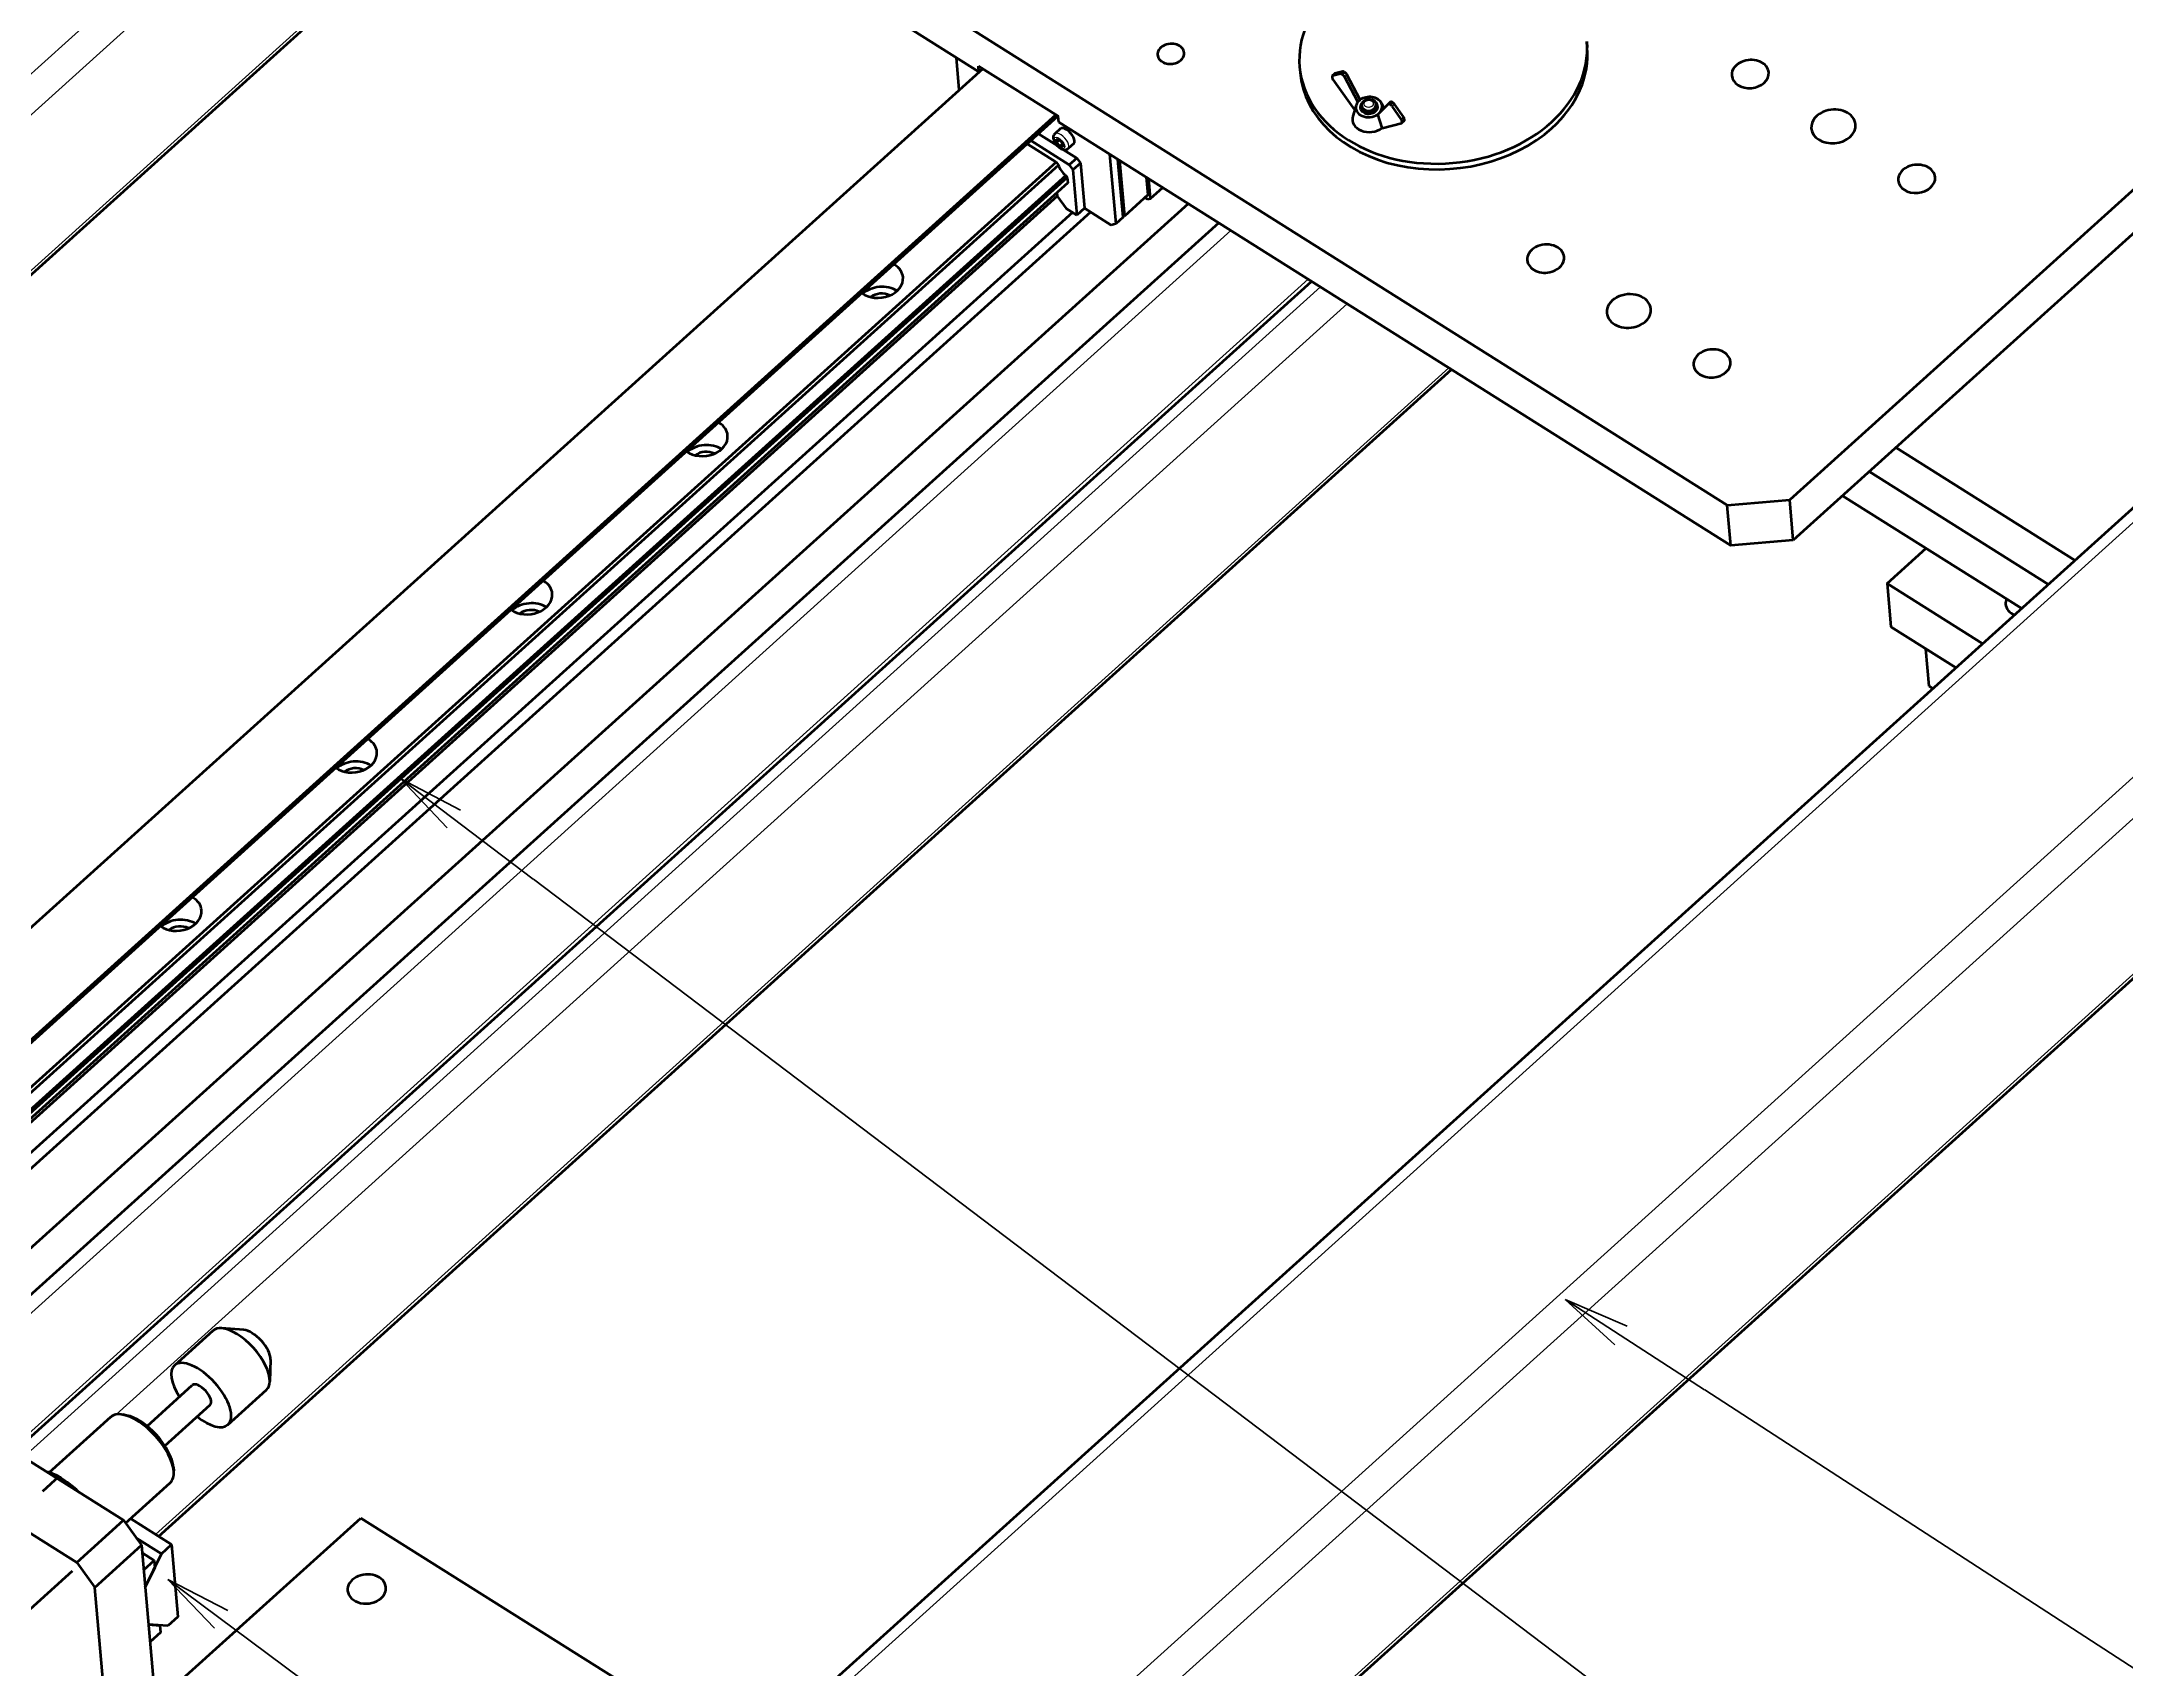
# Model space of a CAD drawing. Header units: millimetres. Extents: x -10155 to 20189, y -25550 to -22580.
# Drawn here: x -7067.6 to -6598.5, y -24932.5 to -24566.4 of the extents above; entities that cross this region are included whole.
import ezdxf

# ---------------------------------------------------------------- set-up
doc = ezdxf.new("R2010")
doc.units = ezdxf.units.MM
doc.layers.add('word_dim', color=253, linetype='Continuous')
doc.styles.get("Standard").update_dxf_attribs({"font": 'romans.shx', "bigfont": 'bigfont.shx'})
doc.dimstyles.new('RS-1-5', dxfattribs={"dimscale": 5, "dimtxt": 3.5, "dimasz": 3, "dimexe": 1, "dimexo": 0, "dimgap": 1, "dimtad": 3, "dimdsep": 46, "dimtxsty": 'Standard', "dimblk1": 'OPEN', "dimblk2": 'OPEN', "dimsah": 1, "dimcen": 0, "dimclrd": 256, "dimclre": 256, "dimclrt": 3, "dimadec": 0, "dimazin": 0, "dimtfac": 1, "dimtmove": 0, "dimatfit": 3, "dimldrblk": 'OPEN', "dimfxl": 0, "dimtolj": 1, "dimtzin": 0, "dimarcsym": 0})

# ---------------------------------------------------------------- blocks, each defined once
blk = doc.blocks.new('aa1')
for p, q in [((0, 0), (-1, 0)), ((-0.4, 0.067), (0, 0)), ((-0.4, -0.067), (0, 0))]:
    blk.add_line(p, q)
blk = doc.blocks.new('aa2')
blk.add_circle((0, 0), 1)
blk = doc.blocks.new('*D759')
at = {"layer": 'DEFPOINTS', "color": 0, "linetype": 'Continuous', "ltscale": 2}
for p in [(-6724.14, -24850), (-6372.76, -25078.01), (-6372.76, -25078.01)]:
    blk.add_point(p, dxfattribs=at)
at = {"layer": 'word_dim', "linetype": 'Continuous', "lineweight": -2, "ltscale": 2}
blk.add_line((-6692.68, -24870.42), (-6404.21, -25057.6), dxfattribs=at)
at = {"layer": 'word_dim', "linetype": 'Continuous', "lineweight": -2, "ltscale": 2, "xscale": 37.5, "yscale": 37.5, "zscale": 37.5}
for name, p, rotation in [('aa1', (-6724.14, -24850), 147.0214120231412), ('aa2', (-6372.76, -25078.01), 327.0214120231411)]:
    blk.add_blockref(name, p, dxfattribs=dict(at, rotation=rotation))
at = {"layer": 'word_dim', "color": 3, "linetype": 'Continuous', "ltscale": 2, "insert": (-6548.45, -24964.01), "char_height": 0.000005, "attachment_point": 5, "rotation": 327.0214}
blk.add_mtext('\\A1;418.88', dxfattribs=at)
blk = doc.blocks.new('_Open')
at = {"color": 0, "lineweight": -2}
for p, q in [((-1, 0.167), (0, 0)), ((-1, -0.167), (0, 0)), ((0, 0), (-1, 0))]:
    blk.add_line(p, q, dxfattribs=at)
blk = doc.blocks.new('*D761')
at = {"layer": 'DEFPOINTS', "color": 0, "linetype": 'Continuous', "ltscale": 2}
for p in [(-6601.42, -24550.72), (-6164.72, -24747.47), (-6164.72, -24747.47)]:
    blk.add_point(p, dxfattribs=at)
at = {"layer": 'word_dim', "linetype": 'Continuous', "lineweight": -2, "ltscale": 2}
blk.add_line((-6567.23, -24566.12), (-6198.91, -24732.07), dxfattribs=at)
at = {"layer": 'word_dim', "linetype": 'Continuous', "lineweight": -2, "ltscale": 2, "xscale": 37.5, "yscale": 37.5, "zscale": 37.5}
for name, p, rotation in [('aa1', (-6601.42, -24550.72), 155.746144533906), ('aa2', (-6164.72, -24747.47), 335.746144533906)]:
    blk.add_blockref(name, p, dxfattribs=dict(at, rotation=rotation))
at = {"layer": 'word_dim', "color": 3, "linetype": 'Continuous', "ltscale": 2, "insert": (-6383.07, -24649.09), "char_height": 0.000005, "attachment_point": 5, "rotation": 335.7461}
blk.add_mtext('\\A1;478.98', dxfattribs=at)
blk = doc.blocks.new('A$C43226BF8')
at = {"color": 7, "lineweight": 13}
for p, q in [((361.03, -803.04), (721.44, -477.83)), ((454.3, -674.52), (623.53, -521.81)), ((455.05, -683.1), (632.08, -523.35)), ((1192.13, -604.22), (641.95, -1100.68)), ((460.65, -948.25), (808.96, -633.96)), ((1194.99, -636.74), (644.81, -1133.2)), ((533.97, -908.77), (826.37, -644.93)), ((536.72, -910.5), (829.12, -646.66)), ((1071.52, -646.32), (704.34, -977.65)), ((557.64, -900.89), (835.16, -650.47)), ((566.54, -927.96), (858.06, -664.9)), ((1109.02, -669.95), (726.85, -1014.81))]:
    blk.add_line(p, q, dxfattribs=at)
at = {"color": 7, "lineweight": 35}
for p, q in [((361.11, -803.96), (722.08, -478.23)), ((1131.76, -526.87), (935.73, -703.75)), ((1111.19, -535.6), (934.93, -694.64)), ((680.83, -544.61), (920.84, -695.86)), ((681.63, -553.72), (752.13, -598.15)), ((753, -597.46), (427.63, -891.06)), ((752.02, -596.85), (770.02, -608.19)), ((769.5, -607.86), (444.13, -901.46)), ((444.19, -902.11), (769.96, -608.15)), ((770.13, -609.49), (921.64, -704.97)), ((769.56, -618.52), (444.35, -911.98)), ((770.06, -619.23), (444.44, -913.06)), ((771.71, -621.52), (444.8, -916.51)), ((772.05, -621.99), (445.14, -916.99)), ((772.16, -623.19), (445.25, -918.18)), ((769.8, -626.17), (444.99, -919.27)), ((799.34, -627.89), (457.47, -936.38)), ((773.27, -629.89), (445.87, -925.32)), ((777.32, -629.81), (446.17, -928.64)), ((806.21, -632.22), (458.33, -946.13)), ((1194.11, -638.53), (644.89, -1134.12)), ((534.75, -909.26), (827.14, -645.41)), ((1069.42, -644.99), (702.84, -975.78)), ((567.18, -928.37), (858.71, -665.31)), ((999.24, -708.32), (958.87, -682.87)), ((952.85, -688.3), (993.23, -713.74)), ((993.23, -713.74), (952.85, -688.3)), ((946.84, -693.73), (987.21, -719.17)), ((978.43, -727.1), (956.87, -713.51)), ((559.33, -924.75), (529.33, -905.84)), ((548.79, -934.26), (518.78, -915.35)), ((566.5, -965.99), (612.78, -924.23)), ((612.78, -924.23), (670.1, -960.35)), ((563.36, -930.36), (567.83, -981.1)), ((526.62, -955.28), (547.8, -936.16)), ((556.37, -980.2), (552.82, -939.88))]:
    blk.add_line(p, q, dxfattribs=at)
at = {"color": 7, "lineweight": 35, "ltscale": 0.182199}
blk.add_line((747.72, -602.22), (747.08, -594.96), dxfattribs=at)
at = {"color": 7, "lineweight": 35, "ltscale": 0.032645}
blk.add_line((889.17, -591.35), (889.29, -592.65), dxfattribs=at)
at = {"color": 7, "lineweight": 35, "ltscale": 0.032648}
for p, q in [((752.13, -598.15), (752.02, -596.85)), ((824.42, -597.04), (824.54, -598.34)), ((770.13, -609.49), (770.02, -608.19))]:
    blk.add_line(p, q, dxfattribs=at)
at = {"color": 7, "lineweight": 35, "ltscale": 0.027001}
blk.add_line((752.93, -597.42), (752.13, -598.15), dxfattribs=at)
at = {"color": 7, "lineweight": 35, "ltscale": 0.001857}
blk.add_line((752.93, -597.43), (752.99, -597.47), dxfattribs=at)
at = {"color": 7, "lineweight": 35, "ltscale": 0.010018}
for p, q in [((831.74, -599.21), (831.77, -599.61)), ((848.05, -609.06), (848.02, -608.66))]:
    blk.add_line(p, q, dxfattribs=at)
at = {"color": 7, "lineweight": 35, "ltscale": 0.017751}
for p, q in [((832.31, -598.59), (831.78, -599.06)), ((837.55, -604.92), (838.08, -604.44)), ((844.89, -604.95), (844.37, -605.43)), ((848.01, -609.2), (847.48, -609.67))]:
    blk.add_line(p, q, dxfattribs=at)
at = {"color": 7, "lineweight": 13, "ltscale": 0.017749}
for p, q in [((831.83, -599.04), (832.36, -598.56)), ((833.63, -598.58), (834.15, -598.1)), ((833.91, -598.66), (834.44, -598.18)), ((834.12, -598.79), (834.65, -598.32)), ((845.26, -605.91), (845.79, -605.43)), ((847.35, -608.82), (847.88, -608.34)), ((847.52, -609.53), (848.05, -609.06))]:
    blk.add_line(p, q, dxfattribs=at)
at = {"color": 7, "lineweight": 35, "ltscale": 0.046339}
for p, q in [((833.63, -598.58), (831.83, -599.04)), ((834.15, -598.1), (832.36, -598.56))]:
    blk.add_line(p, q, dxfattribs=at)
at = {"color": 7, "lineweight": 35, "ltscale": 0.210662}
blk.add_line((831.91, -599.92), (836.83, -606.76), dxfattribs=at)
at = {"color": 7, "lineweight": 35, "ltscale": 0.006331}
for p, q in [((834.12, -598.79), (833.91, -598.66)), ((834.65, -598.32), (834.44, -598.18)), ((845.49, -605.15), (845.27, -605.01)), ((844.96, -605.62), (844.74, -605.49))]:
    blk.add_line(p, q, dxfattribs=at)
at = {"color": 7, "lineweight": 13, "ltscale": 0.017753}
blk.add_line((834.54, -599.25), (835.07, -598.77), dxfattribs=at)
at = {"color": 7, "lineweight": 35, "ltscale": 0.160529}
blk.add_line((837.55, -604.92), (834.54, -599.25), dxfattribs=at)
at = {"color": 7, "lineweight": 35, "ltscale": 0.160528}
blk.add_line((838.08, -604.44), (835.07, -598.77), dxfattribs=at)
at = {"color": 7, "lineweight": 35, "ltscale": 0.000593596}
for p, q in [((837.57, -604.93), (837.55, -604.92)), ((838.1, -604.45), (838.08, -604.44))]:
    blk.add_line(p, q, dxfattribs=at)
at = {"color": 7, "lineweight": 35, "ltscale": 0.008662}
blk.add_line((841.61, -605.02), (841.82, -605.3), dxfattribs=at)
at = {"color": 7, "lineweight": 13, "ltscale": 0.017751}
for p, q in [((844.74, -605.49), (845.27, -605.01)), ((844.96, -605.62), (845.49, -605.15)), ((847.49, -609.13), (848.02, -608.66))]:
    blk.add_line(p, q, dxfattribs=at)
at = {"color": 7, "lineweight": 35, "ltscale": 0.002135}
blk.add_line((769.95, -608.16), (770.02, -608.2), dxfattribs=at)
at = {"color": 7, "lineweight": 35, "ltscale": 0.064414}
blk.add_line((837.15, -605.69), (836.41, -608.16), dxfattribs=at)
at = {"color": 7, "lineweight": 35, "ltscale": 0.008664}
blk.add_line((838.36, -605.31), (838.2, -605.62), dxfattribs=at)
at = {"color": 7, "lineweight": 35, "ltscale": 0.000595218}
blk.add_line((842.05, -607.75), (842.03, -607.74), dxfattribs=at)
at = {"color": 7, "lineweight": 35, "ltscale": 0.080779}
blk.add_line((843.02, -610.82), (842.03, -607.74), dxfattribs=at)
at = {"color": 7, "lineweight": 35, "ltscale": 0.081796}
blk.add_line((844.36, -605.44), (842.05, -607.75), dxfattribs=at)
at = {"color": 7, "lineweight": 35, "ltscale": 0.032405}
blk.add_line((842.87, -605.19), (843.45, -606.35), dxfattribs=at)
at = {"color": 7, "lineweight": 35, "ltscale": 0.113479}
blk.add_line((843.03, -610.83), (847.43, -609.7), dxfattribs=at)
at = {"color": 7, "lineweight": 35, "ltscale": 0.089556}
for p, q in [((847.35, -608.82), (845.26, -605.91)), ((847.88, -608.34), (845.79, -605.43))]:
    blk.add_line(p, q, dxfattribs=at)
at = {"color": 7, "lineweight": 35, "ltscale": 0.010015}
blk.add_line((847.52, -609.53), (847.49, -609.13), dxfattribs=at)
at = {"color": 7, "lineweight": 35, "ltscale": 0.193127}
blk.add_line((763.02, -614.41), (769.56, -618.52), dxfattribs=at)
at = {"color": 7, "lineweight": 35, "ltscale": 0.256699}
blk.add_line((763.82, -613.68), (772.51, -619.16), dxfattribs=at)
at = {"color": 7, "lineweight": 35, "ltscale": 0.124748}
blk.add_line((765.54, -612.14), (769.76, -614.8), dxfattribs=at)
at = {"color": 7, "lineweight": 35, "ltscale": 0.043267}
blk.add_line((770.51, -610.97), (769.22, -612.13), dxfattribs=at)
at = {"color": 7, "lineweight": 35, "ltscale": 0.01885}
blk.add_line((769.59, -614.09), (769.52, -613.34), dxfattribs=at)
at = {"color": 7, "lineweight": 35, "ltscale": 0.01809}
blk.add_line((769.52, -613.34), (770.24, -613.44), dxfattribs=at)
at = {"color": 7, "lineweight": 35, "ltscale": 0.023046}
blk.add_line((769.59, -614.09), (770.27, -613.48), dxfattribs=at)
at = {"color": 7, "lineweight": 35, "ltscale": 0.028859}
blk.add_line((770.37, -614.94), (769.59, -614.09), dxfattribs=at)
at = {"color": 7, "lineweight": 35, "ltscale": 0.028861}
blk.add_line((770.24, -613.44), (771.02, -614.29), dxfattribs=at)
at = {"color": 7, "lineweight": 35, "ltscale": 0.022098}
blk.add_line((770.37, -614.94), (771.03, -614.35), dxfattribs=at)
at = {"color": 7, "lineweight": 35, "ltscale": 0.018847}
blk.add_line((771.02, -614.29), (771.09, -615.04), dxfattribs=at)
at = {"color": 7, "lineweight": 35, "ltscale": 0.043265}
blk.add_line((773.52, -614.32), (772.24, -615.48), dxfattribs=at)
at = {"color": 7, "lineweight": 35, "ltscale": 0.000444479}
blk.add_line((843.02, -610.82), (843.03, -610.83), dxfattribs=at)
at = {"color": 7, "lineweight": 35, "ltscale": 0.021626}
blk.add_line((769.56, -618.52), (770.06, -619.23), dxfattribs=at)
at = {"color": 7, "lineweight": 35, "ltscale": 0.018087}
blk.add_line((771.09, -615.04), (770.37, -614.94), dxfattribs=at)
at = {"color": 7, "lineweight": 35, "ltscale": 0.08851}
blk.add_line((771.23, -615.72), (774.22, -617.61), dxfattribs=at)
at = {"color": 7, "lineweight": 35, "ltscale": 0.057688}
for p, q in [((774.22, -617.61), (772.51, -619.16)), ((775.03, -618.73), (773.32, -620.28)), ((775.93, -628.93), (774.22, -630.48))]:
    blk.add_line(p, q, dxfattribs=at)
at = {"color": 7, "lineweight": 35, "ltscale": 0.034577}
for p, q in [((772.51, -619.16), (773.32, -620.28)), ((774.22, -617.61), (775.03, -618.73))]:
    blk.add_line(p, q, dxfattribs=at)
at = {"color": 7, "lineweight": 35, "ltscale": 0.256009}
for p, q in [((775.03, -618.73), (775.93, -628.93)), ((773.32, -620.28), (774.22, -630.48))]:
    blk.add_line(p, q, dxfattribs=at)
at = {"color": 7, "lineweight": 35, "ltscale": 0.3951}
blk.add_line((781.58, -616.71), (782.97, -632.45), dxfattribs=at)
at = {"color": 7, "lineweight": 35, "ltscale": 0.328027}
blk.add_line((784.62, -630.96), (783.47, -617.89), dxfattribs=at)
at = {"color": 7, "lineweight": 35, "ltscale": 0.314608}
blk.add_line((783.84, -618.13), (784.95, -630.67), dxfattribs=at)
at = {"color": 7, "lineweight": 35, "ltscale": 0.014543}
blk.add_line((771.71, -621.52), (772.05, -621.99), dxfattribs=at)
at = {"color": 7, "lineweight": 35, "ltscale": 0.029888}
blk.add_line((772.05, -621.99), (772.16, -623.19), dxfattribs=at)
at = {"color": 7, "lineweight": 35, "ltscale": 0.09997}
blk.add_line((789.87, -621.93), (790.22, -625.91), dxfattribs=at)
at = {"color": 7, "lineweight": 35, "ltscale": 0.111397}
blk.add_line((790.82, -626.72), (790.43, -622.28), dxfattribs=at)
at = {"color": 7, "lineweight": 35, "ltscale": 0.019941}
blk.add_line((769.73, -625.38), (769.8, -626.17), dxfattribs=at)
at = {"color": 7, "lineweight": 35, "ltscale": 0.085864}
blk.add_line((769.8, -626.17), (771.8, -628.96), dxfattribs=at)
at = {"color": 7, "lineweight": 35, "ltscale": 0.177498}
blk.add_line((790.22, -625.91), (784.95, -630.67), dxfattribs=at)
at = {"color": 7, "lineweight": 35, "ltscale": 0.017474}
blk.add_line((789.54, -626.52), (790.13, -626.9), dxfattribs=at)
at = {"color": 7, "lineweight": 35, "ltscale": 0.01788}
blk.add_line((790.13, -626.9), (790.82, -626.72), dxfattribs=at)
at = {"color": 7, "lineweight": 35, "ltscale": 0.092124}
blk.add_line((790.82, -626.72), (793.56, -624.25), dxfattribs=at)
at = {"color": 7, "lineweight": 35, "ltscale": 0.071299}
blk.add_line((774.22, -630.48), (771.8, -628.96), dxfattribs=at)
at = {"color": 7, "lineweight": 35, "ltscale": 0.177313}
blk.add_line((781.93, -632.72), (775.93, -628.93), dxfattribs=at)
at = {"color": 7, "lineweight": 35, "ltscale": 0.026822}
blk.add_line((782.97, -632.45), (781.93, -632.72), dxfattribs=at)
at = {"color": 7, "lineweight": 35, "ltscale": 0.055467}
blk.add_line((784.62, -630.96), (782.97, -632.45), dxfattribs=at)
at = {"color": 7, "lineweight": 35, "ltscale": 0.009752}
blk.add_line((784.95, -630.67), (784.61, -630.86), dxfattribs=at)
at = {"color": 7, "lineweight": 35, "ltscale": 0.353553}
for p, q in [((920.84, -695.86), (934.93, -694.64)), ((935.73, -703.75), (921.64, -704.97))]:
    blk.add_line(p, q, dxfattribs=at)
at = {"color": 7, "lineweight": 35, "ltscale": 0.228535}
for p, q in [((921.64, -704.97), (920.84, -695.86)), ((935.73, -703.75), (934.93, -694.64))]:
    blk.add_line(p, q, dxfattribs=at)
at = {"color": 7, "lineweight": 35, "ltscale": 0.295769}
blk.add_line((956.87, -713.51), (965.66, -705.58), dxfattribs=at)
at = {"color": 7, "lineweight": 35, "ltscale": 0.244861}
blk.add_line((956.87, -713.51), (957.73, -723.27), dxfattribs=at)
at = {"color": 7, "lineweight": 35, "ltscale": 0.433958}
blk.add_line((972.42, -732.52), (957.73, -723.27), dxfattribs=at)
at = {"color": 7, "lineweight": 35, "ltscale": 0.201234}
blk.add_line((972.42, -732.52), (965.61, -728.23), dxfattribs=at)
at = {"color": 7, "lineweight": 35, "ltscale": 0.212212}
blk.add_line((966.35, -736.69), (965.61, -728.23), dxfattribs=at)
at = {"color": 7, "lineweight": 35, "ltscale": 0.025243}
blk.add_line((967.21, -737.22), (966.35, -736.69), dxfattribs=at)
at = {"color": 7, "lineweight": 35, "ltscale": 0.124978}
blk.add_line((586.39, -881.8), (581.41, -881.44), dxfattribs=at)
at = {"color": 7, "lineweight": 35, "ltscale": 0.292871}
blk.add_line((570.78, -889.83), (579.48, -881.98), dxfattribs=at)
at = {"color": 7, "lineweight": 35, "ltscale": 0.124983}
blk.add_line((592.43, -888.49), (592.28, -893.49), dxfattribs=at)
at = {"color": 7, "lineweight": 35, "ltscale": 0.343559}
blk.add_line((564.6, -903.49), (574.8, -894.28), dxfattribs=at)
at = {"color": 7, "lineweight": 35, "ltscale": 0.292874}
blk.add_line((582.84, -903.19), (591.54, -895.35), dxfattribs=at)
at = {"color": 7, "lineweight": 35, "ltscale": 0.343552}
blk.add_line((568.62, -907.95), (578.82, -898.74), dxfattribs=at)
at = {"color": 7, "lineweight": 35, "ltscale": 0.466234}
blk.add_line((542.56, -913.95), (556.41, -901.45), dxfattribs=at)
at = {"color": 7, "lineweight": 35, "ltscale": 0.021452}
for p, q in [((560, -901.09), (559.16, -900.93)), ((570.54, -912.77), (570.61, -913.62))]:
    blk.add_line(p, q, dxfattribs=at)
at = {"color": 7, "lineweight": 35, "ltscale": 0.125974}
blk.add_line((544.75, -914.91), (541.01, -918.28), dxfattribs=at)
at = {"color": 7, "lineweight": 35, "ltscale": 0.014302}
blk.add_line((546.56, -916.15), (546.1, -915.82), dxfattribs=at)
at = {"color": 7, "lineweight": 35, "ltscale": 0.337984}
blk.add_line((559.77, -925.36), (569.81, -916.3), dxfattribs=at)
at = {"color": 7, "lineweight": 35, "ltscale": 0.354995}
blk.add_line((548.79, -934.26), (559.33, -924.75), dxfattribs=at)
at = {"color": 7, "lineweight": 35, "ltscale": 0.172897}
blk.add_line((559.33, -924.75), (563.36, -930.36), dxfattribs=at)
at = {"color": 7, "lineweight": 35, "ltscale": 0.274556}
blk.add_line((560.85, -924.38), (570.14, -930.24), dxfattribs=at)
at = {"color": 7, "lineweight": 35, "ltscale": 0.355}
blk.add_line((552.82, -939.88), (563.36, -930.36), dxfattribs=at)
at = {"color": 7, "lineweight": 35, "ltscale": 0.165769}
blk.add_line((562.23, -928.78), (567.84, -932.32), dxfattribs=at)
at = {"color": 7, "lineweight": 35, "ltscale": 0.078957}
blk.add_line((563.52, -932.12), (566.19, -933.8), dxfattribs=at)
at = {"color": 7, "lineweight": 35, "ltscale": 0.209099}
blk.add_line((564.2, -939.85), (567.84, -932.32), dxfattribs=at)
at = {"color": 7, "lineweight": 35, "ltscale": 0.077656}
blk.add_line((567.84, -932.32), (570.14, -930.24), dxfattribs=at)
at = {"color": 7, "lineweight": 35, "ltscale": 0.408099}
blk.add_line((570.14, -930.24), (571.58, -946.5), dxfattribs=at)
at = {"color": 7, "lineweight": 35, "ltscale": 0.172893}
blk.add_line((548.79, -934.26), (552.82, -939.88), dxfattribs=at)
at = {"color": 7, "lineweight": 35, "ltscale": 0.078734}
blk.add_line((563.85, -935.91), (566.19, -933.8), dxfattribs=at)
at = {"color": 7, "lineweight": 35, "ltscale": 0.122673}
blk.add_line((566.33, -935.43), (564.2, -939.85), dxfattribs=at)
at = {"color": 7, "lineweight": 35, "ltscale": 0.04081}
for p, q in [((566.19, -933.8), (566.33, -935.43)), ((567.48, -948.44), (567.62, -950.07))]:
    blk.add_line(p, q, dxfattribs=at)
at = {"color": 7, "lineweight": 35, "ltscale": 0.077658}
blk.add_line((571.58, -946.5), (569.27, -948.58), dxfattribs=at)
at = {"color": 7, "lineweight": 35, "ltscale": 0.108624}
blk.add_line((569.27, -948.58), (564.94, -948.24), dxfattribs=at)
at = {"color": 7, "lineweight": 35, "ltscale": 0.063731}
blk.add_line((564.94, -948.24), (567.48, -948.44), dxfattribs=at)
at = {"color": 7, "lineweight": 35, "ltscale": 0.078736}
blk.add_line((567.62, -950.07), (565.28, -952.18), dxfattribs=at)
at = {"color": 7, "lineweight": 35}
for points in [[(838.44, -605.88), (838.47, -605.52), (838.62, -605.14), (838.88, -604.84)], [(838.88, -604.84), (839.21, -604.61), (839.67, -604.44), (840.17, -604.39), (840.66, -604.48), (841.03, -604.66), (841.34, -604.92), (841.54, -605.25), (841.63, -605.6)], [(769.22, -612.13), (769.02, -612.39), (768.9, -612.73), (768.88, -613.11)], [(768.88, -613.11), (768.99, -613.57), (769.25, -614.12), (769.66, -614.69), (770.17, -615.18), (770.7, -615.52), (771.16, -615.7), (771.55, -615.74), (771.89, -615.68), (772.18, -615.53), (772.24, -615.48)]]:
    blk.add_lwpolyline(points, dxfattribs=at)
for centre, radius, start, end in [((539.78, -923.26), 9.72, 59.2499, 77.0686), ((523.18, -948.23), 39.69, 54.7319, 57.0833), ((528.89, -940.33), 29.94, 46.9528, 54.9338)]:
    blk.add_arc(centre, radius, start, end, dxfattribs=at)
for centre, major_axis, ratio, start_param, end_param in [((856.8, -594.19), (-32.37, -2.85), 0.757392, 5.495839, 6.283145), ((795.41, -594.1), (-2.99, -0.26), 0.757392, 3.141608, 6.283201), ((795.41, -594.1), (-2.99, -0.26), 0.757392, 0.000016, 1.854245), ((795.41, -594.1), (-2.99, -0.26), 0.757392, 1.854245, 3.141608), ((856.8, -594.19), (-32.37, -2.85), 0.757392, 6.283145, 9.424737), ((856.91, -595.49), (-32.37, -2.85), 0.757392, 2.354246, 3.141552), ((926.02, -598.65), (-4.17, -0.37), 0.757392, 4.995837, 6.283201), ((926.02, -598.65), (-4.17, -0.37), 0.757392, 3.141608, 4.995837), ((856.91, -595.49), (-32.37, -2.85), 0.757392, 6.283145, 8.637432), ((832.13, -599.45), (-0.352, 0.39), 0.460812, 6.283181, 6.831506), ((832.17, -599.85), (-0.352, 0.39), 0.460812, 0.54832, 1.333719), ((832.13, -599.45), (-0.352, 0.39), 0.460812, 6.045033, 6.283181), ((832.66, -598.98), (-0.352, 0.39), 0.460812, 6.045033, 6.283181), ((833.94, -599.02), (-0.368, 0.408), 0.460812, 5.260709, 6.045034), ((834.16, -599.2), (-0.413, 0.457), 0.460812, 4.213512, 5.260709), ((834.47, -598.54), (-0.368, 0.408), 0.460812, 5.260709, 6.045034), ((834.69, -598.72), (-0.413, 0.457), 0.460812, 4.213512, 5.260709), ((926.02, -598.65), (-4.17, -0.37), 0.757392, 0.000016, 3.141608), ((840.07, -606.1), (2.99, 0.26), 0.757392, 2.487976, 2.847381), ((840.07, -606.1), (2.99, 0.26), 0.757392, 0.294234, 2.220513), ((840.04, -605.74), (1.79, 0.16), 0.757392, 0.435443, 2.70615), ((840.04, -605.74), (1.79, 0.16), 0.757392, 5.495837, 6.718629), ((845.31, -605.41), (-0.413, 0.457), 0.460812, 5.260709, 6.283134), ((840.3, -608.7), (3.98, 0.35), 0.757392, 2.847381, 5.39567), ((840.07, -606.1), (2.99, 0.26), 0.757392, 2.847381, 5.362106), ((840.07, -606.1), (1.99, 0.18), 0.757392, 2.70615, 5.495837), ((840.04, -605.74), (1.79, 0.16), 0.757392, 2.70615, 5.495837), ((840.04, -605.74), (1.59, 0.14), 0.757392, 3.139643, 5.495837), ((840.04, -605.74), (1.59, 0.14), 0.757392, 5.495837, 6.283145), ((840.07, -606.1), (1.99, 0.18), 0.757392, 5.495837, 6.718629), ((840.07, -606.1), (2.99, 0.26), 0.757392, 5.688291, 6.577419), ((844.78, -605.89), (-0.413, 0.457), 0.460812, 6.283134, 6.307907), ((844.78, -605.89), (-0.413, 0.457), 0.460812, 5.260709, 6.283134), ((844.99, -605.98), (-0.368, 0.408), 0.460812, 4.476385, 5.260709), ((845.52, -605.5), (-0.368, 0.408), 0.460812, 4.476385, 5.260709), ((847.09, -608.88), (-0.352, 0.39), 0.460812, 3.689913, 4.476385), ((847.13, -609.28), (-0.352, 0.39), 0.460812, 2.904515, 3.14159), ((847.13, -609.28), (-0.352, 0.39), 0.460812, 3.14159, 3.689913), ((847.62, -608.41), (-0.352, 0.39), 0.460812, 3.689913, 4.476385), ((847.66, -608.81), (-0.352, 0.39), 0.460812, 3.14159, 3.689913), ((944.77, -610.47), (-4.98, -0.44), 0.757392, 4.995837, 6.283201), ((944.77, -610.47), (-4.98, -0.44), 0.757392, 3.141608, 4.995837), ((772.02, -612.65), (1.51, -1.67), 0.460812, 0.000003, 3.141596), ((944.77, -610.47), (-4.98, -0.44), 0.757392, 0.000016, 3.141608), ((963.53, -622.29), (-4.17, -0.37), 0.757392, 3.141608, 4.995837), ((771.88, -620.12), (-1.66, 1.84), 0.460812, 0.711637, 1.955801), ((963.53, -622.29), (-4.17, -0.37), 0.757392, 4.995837, 6.283201), ((963.53, -622.29), (-4.17, -0.37), 0.757392, 0.000016, 3.141608), ((879.9, -640.27), (-4.17, -0.37), 0.757392, 3.141608, 6.283201), ((729.55, -644.96), (-5.48, -0.48), 0.757392, 3.925041, 3.980233), ((729.55, -644.96), (-5.48, -0.48), 0.757392, 3.141632, 3.925041), ((879.9, -640.27), (-4.17, -0.37), 0.757392, 0.000016, 1.854245), ((879.9, -640.27), (-4.17, -0.37), 0.757392, 1.854245, 3.141608), ((729.55, -644.96), (-5.48, -0.48), 0.757392, 0.72826, 3.141632), ((730.06, -650.82), (5.48, 0.48), 0.757392, 0.783448, 2.35877), ((730.06, -650.82), (3.49, 0.31), 0.757392, 0.889529, 2.251999), ((898.65, -652.09), (-4.98, -0.44), 0.757392, 3.141608, 6.283201), ((898.65, -652.09), (-4.98, -0.44), 0.757392, 1.854245, 3.141608), ((898.65, -652.09), (-4.98, -0.44), 0.757392, 0.000016, 1.854245), ((917.4, -663.91), (-4.17, -0.37), 0.757392, 4.995837, 6.283201), ((917.4, -663.91), (-4.17, -0.37), 0.757392, 3.141608, 4.995837), ((917.4, -663.91), (-4.17, -0.37), 0.757392, 0.000016, 3.141608), ((690.01, -680.63), (-5.48, -0.48), 0.757392, 0.728259, 3.141632), ((690.01, -680.63), (-5.48, -0.48), 0.757392, 3.925041, 3.980234), ((690.01, -680.63), (-5.48, -0.48), 0.757392, 3.141632, 3.925041), ((690.53, -686.49), (5.48, 0.48), 0.757392, 0.783448, 2.35877), ((690.53, -686.49), (3.49, 0.31), 0.757392, 0.889529, 2.251999), ((650.48, -716.31), (-5.48, -0.48), 0.757392, 3.925041, 3.980235), ((650.48, -716.31), (-5.48, -0.48), 0.757392, 0.728258, 3.141632), ((650.48, -716.31), (-5.48, -0.48), 0.757392, 3.141632, 3.925041), ((987.76, -717.83), (-4.17, -0.37), 0.757392, 5.905894, 6.283164), ((651, -722.16), (5.48, 0.48), 0.757392, 0.783448, 2.35877), ((651, -722.16), (3.49, 0.31), 0.757392, 0.889529, 2.251999), ((987.76, -717.83), (-4.17, -0.37), 0.757392, 6.283164, 7.244593), ((610.95, -751.98), (-5.48, -0.48), 0.757392, 3.925041, 3.980236), ((610.95, -751.98), (-5.48, -0.48), 0.757392, 3.141632, 3.925041), ((610.95, -751.98), (-5.48, -0.48), 0.757392, 0.728257, 3.141632), ((611.46, -757.84), (5.48, 0.48), 0.757392, 0.783448, 2.35877), ((611.46, -757.84), (3.49, 0.31), 0.757392, 0.889529, 2.251999), ((571.41, -787.66), (-5.48, -0.48), 0.757392, 0.728256, 3.141632), ((571.41, -787.66), (-5.48, -0.48), 0.757392, 3.925041, 3.980237), ((571.41, -787.66), (-5.48, -0.48), 0.757392, 3.141632, 3.925041), ((571.93, -793.51), (5.48, 0.48), 0.757392, 0.783448, 2.35877), ((571.93, -793.51), (3.49, 0.31), 0.757392, 0.889529, 2.251999), ((585.51, -888.66), (-6.03, 6.68), 0.460812, 5.835689, 6.283188), ((585.51, -888.66), (-6.03, 6.68), 0.460812, 3.589076, 5.835689), ((588.67, -885.81), (-3.35, 3.71), 0.460812, 3.589076, 5.835689), ((576.81, -896.51), (-6.03, 6.68), 0.460812, 0.000003, 1.230959), ((576.81, -896.51), (-6.03, 6.68), 0.460812, 3.141596, 6.283188), ((576.81, -896.51), (-2.01, 2.23), 0.460812, 3.141596, 6.283188), ((585.51, -888.66), (-6.03, 6.68), 0.460812, 3.141596, 3.589076), ((563.11, -908.88), (-6.7, 7.42), 0.460812, 5.737153, 6.283188), ((563.11, -908.88), (-6.7, 7.42), 0.460812, 3.687658, 5.737153), ((563.63, -908.4), (-6.16, 6.83), 0.460812, 3.687658, 5.737153), ((576.81, -896.51), (-6.03, 6.68), 0.460812, 1.910635, 3.141596), ((563.11, -908.88), (-6.7, 7.42), 0.460812, 3.141596, 3.687658), ((546.37, -923.98), (-8.71, 9.65), 0.460812, 4.874349, 5.164901), ((614.14, -940.24), (-4.32, -0.38), 0.757392, 3.141552, 6.283145), ((614.14, -940.24), (-4.32, -0.38), 0.757392, 6.283145, 8.63743), ((614.14, -940.24), (-4.32, -0.38), 0.757392, 2.354245, 3.141552)]:
    blk.add_ellipse(centre, major_axis=major_axis, ratio=ratio, start_param=start_param, end_param=end_param, dxfattribs=at)
at = {"color": 7, "lineweight": 13}
for centre, major_axis, ratio, start_param, end_param in [((840, -605.38), (1.05, 0.09), 0.757392, 2.354245, 8.63743), ((770.3, -614.19), (1.07, -1.19), 0.460812, 0.5483203427136092, 6.831505649893194), ((770.73, -613.8), (1.51, -1.67), 0.460812, 0.000003, 3.141596)]:
    blk.add_ellipse(centre, major_axis=major_axis, ratio=ratio, start_param=start_param, end_param=end_param, dxfattribs=at)
blk = doc.blocks.new('*D839')
at = {"layer": 'DEFPOINTS', "color": 0, "linetype": 'Continuous', "ltscale": 2}
for p in [(-7039.14, -24913.17), (-6612.82, -25231.09), (-6612.82, -25231.09)]:
    blk.add_point(p, dxfattribs=at)
at = {"layer": 'word_dim', "linetype": 'Continuous', "lineweight": -2, "ltscale": 2}
blk.add_line((-7009.08, -24935.59), (-6642.88, -25208.67), dxfattribs=at)
at = {"layer": 'word_dim', "linetype": 'Continuous', "lineweight": -2, "ltscale": 2, "xscale": 37.5, "yscale": 37.5, "zscale": 37.5}
for name, p, rotation in [('aa1', (-7039.14, -24913.17), 143.2873042397858), ('aa2', (-6612.82, -25231.09), 323.2873042397857)]:
    blk.add_blockref(name, p, dxfattribs=dict(at, rotation=rotation))
at = {"layer": 'word_dim', "color": 3, "linetype": 'Continuous', "ltscale": 2, "insert": (-6825.98, -25072.13), "char_height": 0.000005, "attachment_point": 5, "rotation": 323.2873}
blk.add_mtext('\\A1;531.81', dxfattribs=at)
blk = doc.blocks.new('*D841')
at = {"layer": 'DEFPOINTS', "color": 0, "linetype": 'Continuous', "ltscale": 2}
for p in [(-6986.64, -24732.64), (-6435.63, -25149.98), (-6435.63, -25149.98)]:
    blk.add_point(p, dxfattribs=at)
at = {"layer": 'word_dim', "linetype": 'Continuous', "lineweight": -2, "ltscale": 2}
blk.add_line((-6956.74, -24755.28), (-6465.52, -25127.34), dxfattribs=at)
at = {"layer": 'word_dim', "linetype": 'Continuous', "lineweight": -2, "ltscale": 2, "xscale": 37.5, "yscale": 37.5, "zscale": 37.5}
for name, p, rotation in [('aa1', (-6986.64, -24732.64), 142.8593237695784), ('aa2', (-6435.63, -25149.98), 322.8593237695783)]:
    blk.add_blockref(name, p, dxfattribs=dict(at, rotation=rotation))
at = {"layer": 'word_dim', "color": 3, "linetype": 'Continuous', "ltscale": 2, "insert": (-6711.13, -24941.31), "char_height": 0.000005, "attachment_point": 5, "rotation": 322.8593}
blk.add_mtext('\\A1;691.22', dxfattribs=at)

msp = doc.modelspace()

# ---------------------------------------------------------------- block references
at = {"layer": 'word_dim', "linetype": 'Continuous', "ltscale": 2}
msp.add_blockref('A$C43226BF8', (-7608.428, -23975.061), dxfattribs=at)

# ---------------------------------------------------------------- dimensions: what is measured, and where the dimension line sits
at = {"layer": 'word_dim', "color": 3, "linetype": 'Continuous', "ltscale": 2}
for p1, p2, picture, middle in [((-6601.422, -24550.715), (-6164.717, -24747.472), '*D761', (-6383.07, -24649.094)), ((-6986.637, -24732.639), (-6435.63, -25149.977), '*D841', (-6711.134, -24941.308)), ((-6724.141, -24850.003), (-6372.757, -25078.008), '*D759', (-6548.449, -24964.005)), ((-7039.138, -24913.17), (-6612.819, -25231.086), '*D839', (-6825.979, -25072.128))]:
    dim = msp.add_aligned_dim(p1=p1, p2=p2, distance=0, dimstyle='RS-1-5', override={"dimtxt": 1e-06, "dimasz": 7.5, "dimgap": 0, "dimblk1": 'aa1', "dimblk2": 'aa2', "dimse1": 1, "dimse2": 1}, dxfattribs=at)
    dim.commit()
    dim.dimension.update_dxf_attribs({"geometry": picture, "text_midpoint": middle})

doc.saveas('drawing.dxf')
